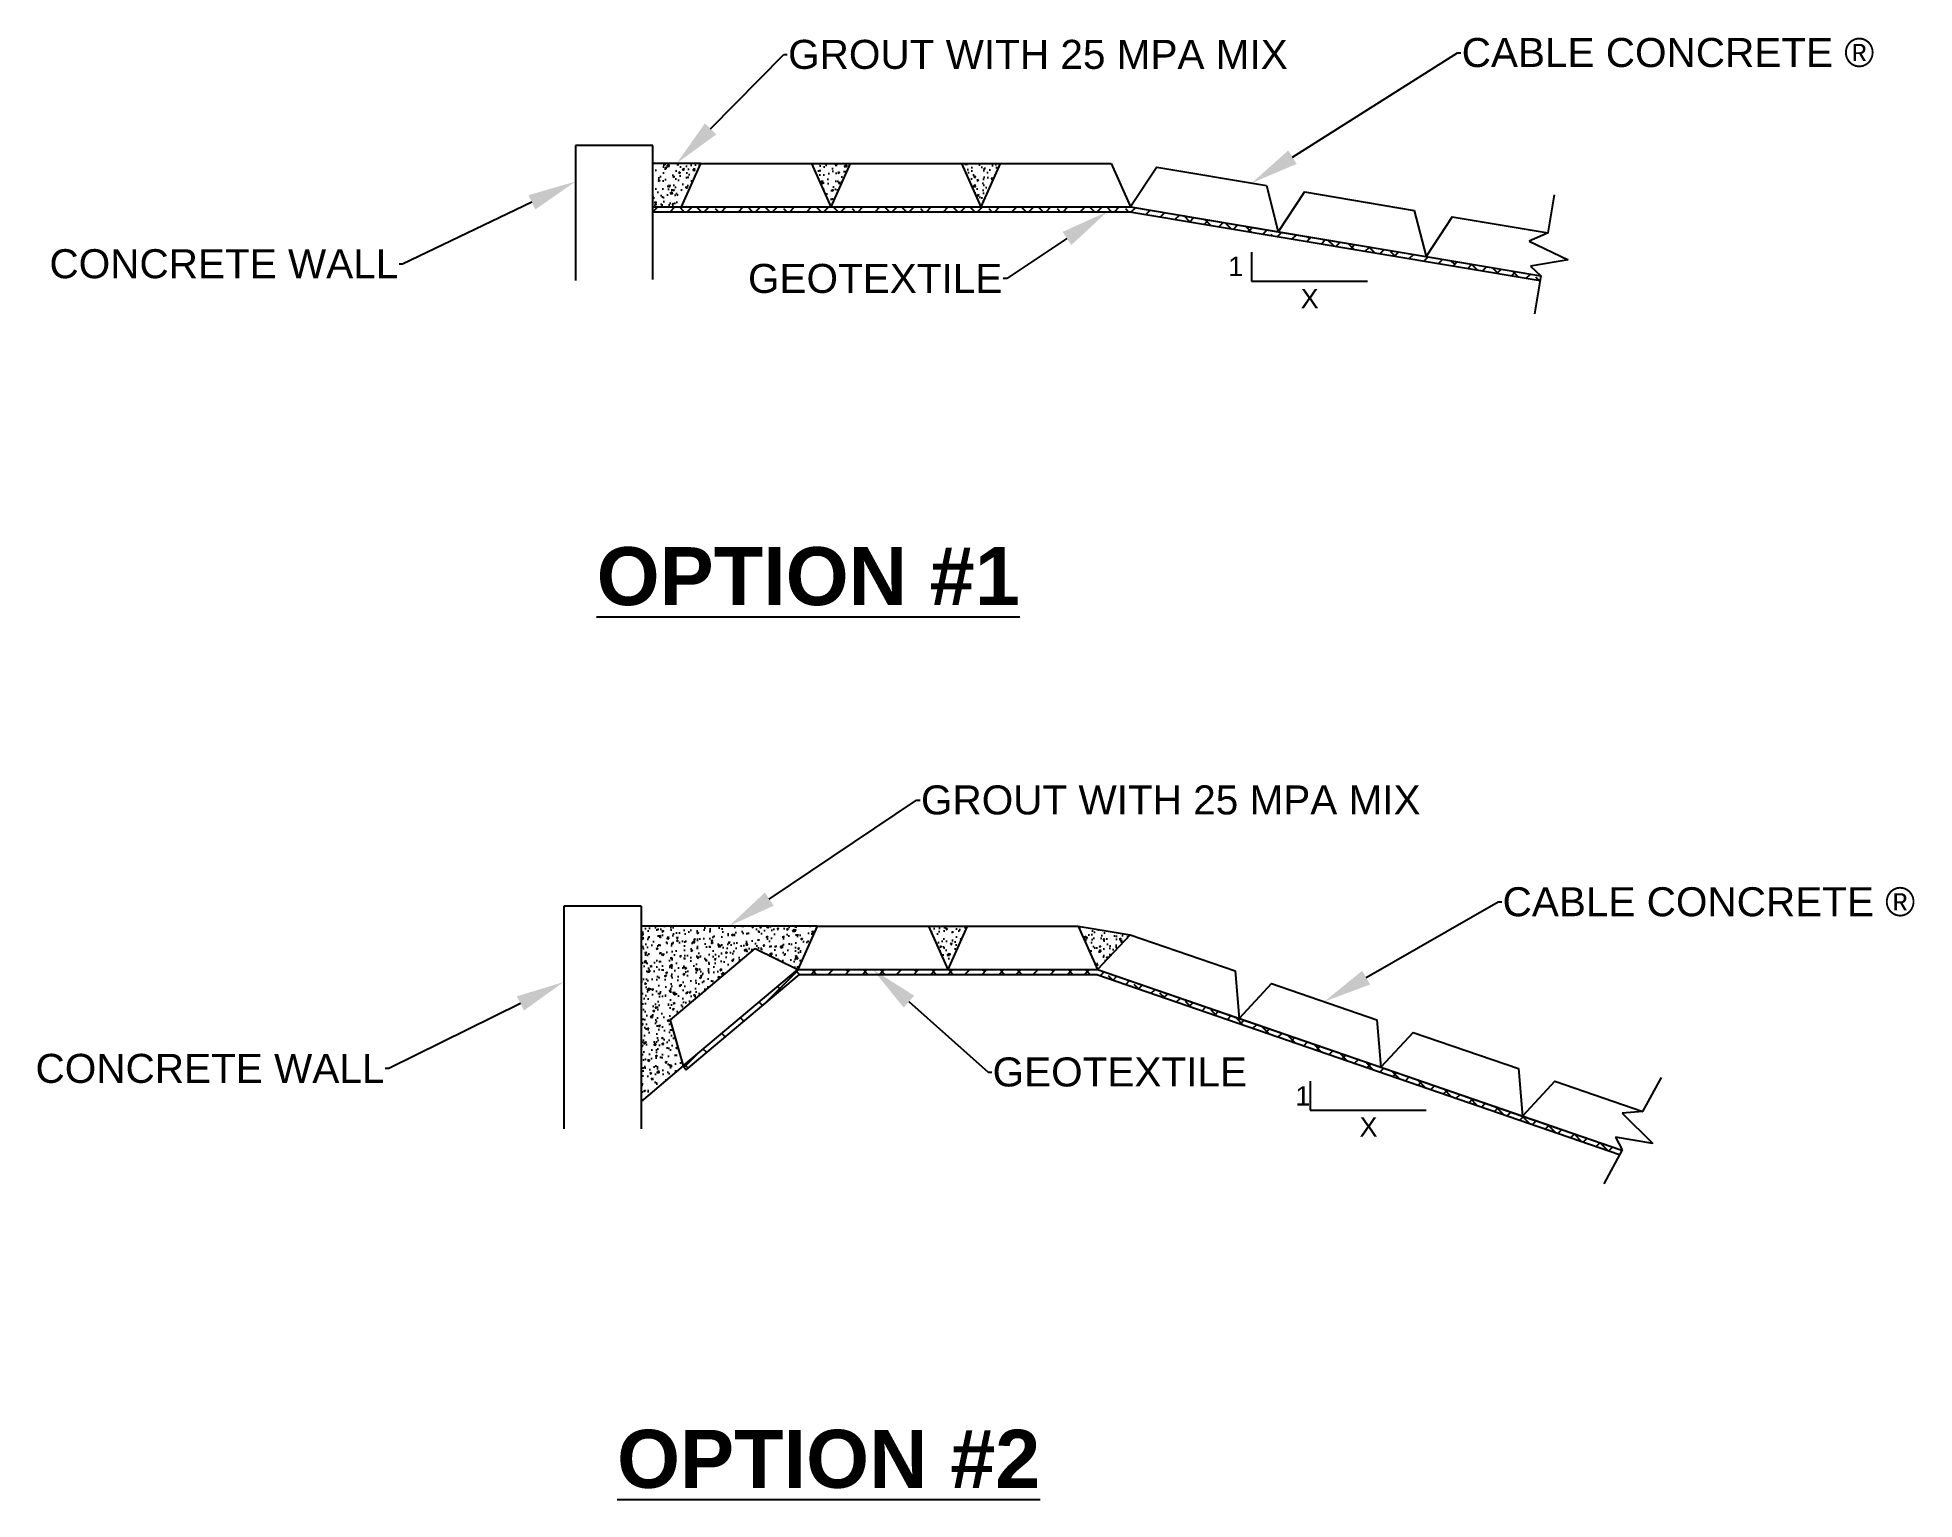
# Model space of a CAD drawing. Header units: inches. Extents: x -59 to 135, y -122 to 30.
import ezdxf
from ezdxf import colors
from ezdxf.entities.mleader import LeaderData, LeaderLine
from ezdxf.math import Vec2, Vec3

# ---------------------------------------------------------------- set-up
doc = ezdxf.new("R2010")
doc.units = ezdxf.units.IN
doc.header["$MEASUREMENT"] = 0
doc.styles.get("Standard").update_dxf_attribs({"font": 'arial.ttf'})
pattern_1 = [(50, (0, -35.1303), (1.79315, -0.15688), [0.1875, -2.0625]), (355, (0, -35.1303), (-0.34688, 1.88048), [0.15, -1.65]), (100.4514, (0.1494, -35.1434), (1.44627, 1.7236), [0.15935, -1.752855]), (46.1842, (0, -34.6303), (2.6681, -0.4138), [0.28125, -3.09375]), (96.6356, (0.2223, -34.6648), (2.336655, 2.4353), [0.23903, -2.62928]), (351.184, (0, -34.6303), (2.33665, 2.4353), [0.225, -2.475]), (21, (0.25, -34.7553), (1.492268, -1.006547), [0.1875, -2.0625]), (326, (0.25, -34.7553), (0.60829, 1.812875), [0.15, -1.65]), (71.4514, (0.3744, -34.8392), (2.100556, 0.80633), [0.15935, -1.752855]), (37.5, (0, -35.13033), (0.0303996, 0.8322346), [0, -1.63, 0, -1.675, 0, -1.65625]), (7.5, (0, -35.1303), (0.657674, 0.986029), [0, -0.955, 0, -1.5925, 0, -0.63125]), (327.5, (-0.5575, -35.13033), (1.334556, -0.056387), [0, -0.625, 0, -1.95, 0, -2.5875]), (317.5, (-0.8075, -35.1303), (1.457965, 0.250262), [0, -0.8125, 0, -1.295, 0, -1.8375])]

msp = doc.modelspace()

# ---------------------------------------------------------------- hatches: boundary and pattern name
h = msp.add_hatch()
h.set_pattern_fill('AR-CONC', color=256, scale=0.25)
h.paths.add_polyline_path([(9.47, 16.64), (4.56, 16.64), (4.56, 12.14), (7.47, 12.14)])
h = msp.add_hatch()
h.set_pattern_fill('AR-CONC', color=256, scale=0.25)
h.paths.add_polyline_path([(24.97, 16.64), (20.97, 16.64), (22.97, 12.14)])
h.paths.add_polyline_path([(40.47, 16.64), (36.47, 16.64), (38.47, 12.14)])
h = msp.add_hatch()
h.set_pattern_fill('ANSI38', color=256, scale=10)
h.paths.add_polyline_path([(96.34, 4.51), (96.42, 5.01), (69.26, 9.57), (53.97, 12.14), (4.56, 12.14), (4.56, 11.64), (53.93, 11.64)])
h = msp.add_hatch()
h.set_pattern_fill('AR-CONC', color=256, scale=0.25)
h.set_pattern_definition(pattern_1)
h.paths.add_polyline_path([(15.13, -64.57), (19.56, -66.73), (21.56, -62.23), (3.33, -62.23), (3.33, -80.37), (7.69, -76.7), (6.33, -71.97)])
h = msp.add_hatch()
h.set_pattern_fill('AR-CONC', color=256, scale=0.25)
h.set_pattern_definition(pattern_1)
h.paths.add_polyline_path([(37.06, -62.23), (33.06, -62.23), (35.06, -66.73)])
h.paths.add_polyline_path([(53.92, -63.13), (48.56, -62.23), (50.56, -66.73)])
h = msp.add_hatch()
h.set_pattern_fill('ANSI38', color=256, scale=10)
h.set_pattern_definition([(45, (0, -35.1303), (-0.883883, 0.883883), []), (135, (0, -35.1303), (-2.65165, 0.883883), [3.125, -1.875])])
h.paths.add_polyline_path([(104.55, -85.87), (104.8, -85.42), (50.56, -66.73), (19.56, -66.73), (7.69, -76.7), (8.01, -77.09), (19.74, -67.23), (50.48, -67.23)])

# ---------------------------------------------------------------- linework, layer by layer
for p, q in [((4.56, 18.48), (-3.44, 18.48)), ((-3.44, 18.48), (-3.44, 4.54)), ((4.56, 4.64), (4.56, 18.48)), ((9.47, 16.64), (4.56, 16.64)), ((9.47, 16.64), (7.47, 12.14)), ((9.47, 16.64), (20.97, 16.64)), ((20.97, 16.64), (22.97, 12.14)), ((20.97, 16.64), (24.97, 16.64)), ((24.97, 16.64), (22.97, 12.14)), ((24.97, 16.64), (36.47, 16.64)), ((36.47, 16.64), (38.47, 12.14)), ((36.47, 16.64), (40.47, 16.64)), ((40.47, 16.64), (38.47, 12.14)), ((40.47, 16.64), (51.97, 16.64)), ((51.97, 16.64), (53.97, 12.14)), ((56.69, 16.24), (53.97, 12.14)), ((56.69, 16.24), (68.03, 14.34)), ((68.03, 14.34), (69.26, 9.57)), ((71.98, 13.68), (69.26, 9.57)), ((71.98, 13.68), (83.32, 11.77)), ((4.56, 12.14), (7.47, 12.14)), ((7.47, 12.14), (22.97, 12.14)), ((7.47, 12.14), (53.97, 12.14)), ((22.97, 12.14), (38.47, 12.14)), ((38.47, 12.14), (53.97, 12.14)), ((53.97, 12.14), (69.26, 9.57)), ((53.97, 12.14), (96.42, 5.01)), ((83.32, 11.77), (84.55, 7)), ((97.17, 9.44), (97.83, 13.39)), ((4.56, 11.64), (53.97, 11.64)), ((53.89, 11.64), (96.34, 4.51)), ((87.26, 11.11), (84.55, 7)), ((87.26, 11.11), (97.17, 9.44)), ((69.26, 9.57), (84.55, 7)), ((97.17, 9.44), (95.21, 8.58)), ((95.21, 8.58), (99.24, 6.65)), ((66.5, 7.47), (66.5, 4.47)), ((84.55, 7), (96.42, 5.01)), ((99.24, 6.65), (95.35, 6.02)), ((95.35, 6.02), (96.42, 5.01)), ((66.5, 4.47), (78.5, 4.47)), ((96.42, 5.01), (95.76, 1.06)), ((3.33, -60.19), (-4.67, -60.19)), ((-4.67, -60.19), (-4.67, -83.19)), ((3.33, -60.19), (3.33, -83.19)), ((21.56, -62.23), (3.33, -62.23)), ((21.56, -62.23), (19.56, -66.73)), ((21.56, -62.23), (33.06, -62.23)), ((33.06, -62.23), (35.06, -66.73)), ((33.06, -62.23), (37.06, -62.23)), ((37.06, -62.23), (35.06, -66.73)), ((37.06, -62.23), (48.56, -62.23)), ((48.56, -62.23), (50.56, -66.73)), ((48.56, -62.23), (53.92, -63.13)), ((53.92, -63.13), (50.56, -66.73)), ((53.92, -63.13), (64.79, -66.88)), ((6.33, -71.97), (15.13, -64.57)), ((15.13, -64.57), (19.56, -66.73)), ((7.69, -76.7), (19.56, -66.73)), ((7.69, -76.7), (19.56, -66.73)), ((8.01, -77.09), (19.74, -67.23)), ((19.56, -66.73), (35.06, -66.73)), ((19.56, -66.73), (50.56, -66.73)), ((19.74, -67.23), (50.48, -67.23)), ((35.06, -66.73), (50.56, -66.73)), ((50.48, -67.23), (104.55, -85.87)), ((50.56, -66.73), (65.21, -71.78)), ((50.56, -66.73), (104.8, -85.42)), ((64.79, -66.88), (65.21, -71.78)), ((68.57, -68.18), (65.21, -71.78)), ((68.57, -68.18), (79.44, -71.93)), ((65.21, -71.78), (79.87, -76.83)), ((6.33, -71.97), (7.69, -76.7)), ((79.44, -71.93), (79.87, -76.83)), ((83.22, -73.23), (79.87, -76.83)), ((83.22, -73.23), (94.1, -76.98)), ((7.69, -76.7), (3.33, -80.37)), ((7.69, -76.7), (8.01, -77.09)), ((79.87, -76.83), (94.52, -81.88)), ((94.1, -76.98), (94.52, -81.88)), ((72.57, -78.28), (72.57, -81.28)), ((97.88, -78.28), (94.52, -81.88)), ((97.88, -78.28), (106.98, -81.42)), ((106.98, -81.42), (108.89, -77.9)), ((72.57, -81.28), (84.57, -81.28)), ((106.98, -81.42), (104.84, -81.6)), ((94.52, -81.88), (104.8, -85.42)), ((104.84, -81.6), (108.02, -84.73)), ((104.83, -85.37), (102.92, -88.88)), ((108.02, -84.73), (104.14, -84.06)), ((104.14, -84.06), (104.83, -85.37))]:
    msp.add_line(p, q)

# ---------------------------------------------------------------- texts
at = {"attachment_point": 1}
for s, width, insert, char_height in [('1', 1.9119, (64.07, 6.99), 2), ('X', 3.0352, (71.57, 3.66), 2), ('{\\fArial|b1|i0|c0|p34;\\LOPTION #1}', 77.8776, (-1.26, -23.05), 6), ('1', 1.9119, (71.02, -78.8), 2), ('X', 3.0352, (77.66, -82), 2), ('{\\fArial|b1|i0|c0|p34;\\LOPTION #2}', 77.8776, (0.85, -114.33), 6)]:
    msp.add_mtext_dynamic_manual_height_columns(s, width=width, gutter_width=1, heights=[0], dxfattribs=dict(at, insert=insert, char_height=char_height))

# ---------------------------------------------------------------- leaders
ml = msp.add_multileader_mtext('Standard')
ml.set_content('GROUT WITH 25 MPA MIX', color=256)
ml.set_leader_properties()
ml.build(insert=Vec2(0, 0))
ml.multileader.update_dxf_attribs({"dogleg_length": 0.36, "arrow_head_size": 5})
ctx = ml.context
ctx.base_point, ctx.char_height, ctx.arrow_head_size, ctx.landing_gap_size, ctx.plane_origin = Vec3(18.46, 27.89), 3, 5, 0.09, Vec3(7.02, 16.64)
notes = []
notes.append((ctx, [(0, (1, 1, 0), (18.1, 27.89), (1, 0), 0.36, [(0, [(7.02, 16.64)], 0, [])])]))
ctx.mtext.insert, ctx.mtext.flow_direction = Vec3(18.55, 29.41), 5
ml = msp.add_multileader_mtext('Standard')
ml.set_content('CABLE CONCRETE ®', color=256)
ml.set_leader_properties()
ml.build(insert=Vec2(0, 0))
ml.multileader.update_dxf_attribs({"dogleg_length": 0.36, "arrow_head_size": 5})
ctx = ml.context
ctx.base_point, ctx.char_height, ctx.arrow_head_size, ctx.landing_gap_size, ctx.plane_origin = Vec3(88.14, 28.08), 3, 5, 0.09, Vec3(66.5, 14.6)
notes.append((ctx, [(0, (1, 1, 0), (87.78, 28.08), (1, 0), 0.36, [(0, [(66.5, 14.6)], 0, [])])]))
ctx.mtext.insert, ctx.mtext.flow_direction = Vec3(88.23, 29.6), 5
ml = msp.add_multileader_mtext('Standard')
ml.set_content('CONCRETE WALL', color=256)
ml.set_leader_properties()
ml.build(insert=Vec2(0, 0))
ml.multileader.update_dxf_attribs({"dogleg_length": 0.36, "arrow_head_size": 5})
ctx = ml.context
ctx.base_point, ctx.char_height, ctx.arrow_head_size, ctx.landing_gap_size, ctx.plane_origin = Vec3(-57.61, 6.23), 3, 5, 0.09, Vec3(-3.44, 14.76)
ctx.text_align_type = 2
notes.append((ctx, [(0, (1, 1, 0), (-21.33, 6.23), (-1, 0), 0.36, [(0, [(-3.44, 14.76)], 0, [])])]))
ctx.mtext.insert, ctx.mtext.alignment, ctx.mtext.flow_direction = Vec3(-21.78, 7.76), 3, 5
ml = msp.add_multileader_mtext('Standard')
ml.set_content('GEOTEXTILE', color=256)
ml.set_leader_properties()
ml.build(insert=Vec2(0, 0))
ml.multileader.update_dxf_attribs({"dogleg_length": 0.36, "arrow_head_size": 5})
ctx = ml.context
ctx.base_point, ctx.char_height, ctx.arrow_head_size, ctx.landing_gap_size, ctx.plane_origin = Vec3(14.76, 4.72), 3, 5, 0.09, Vec3(51.56, 11.64)
ctx.text_align_type = 2
notes.append((ctx, [(0, (1, 1, 0), (41.16, 4.72), (-1, 0), 0.36, [(0, [(51.56, 11.64)], 0, [])])]))
ctx.mtext.insert, ctx.mtext.alignment, ctx.mtext.flow_direction = Vec3(40.71, 6.24), 3, 5
ml = msp.add_multileader_mtext('Standard')
ml.set_content('GROUT WITH 25 MPA MIX', color=256)
ml.set_leader_properties()
ml.build(insert=Vec2(0, 0))
ml.multileader.update_dxf_attribs({"dogleg_length": 0.36, "arrow_head_size": 5})
ctx = ml.context
ctx.base_point, ctx.char_height, ctx.arrow_head_size, ctx.landing_gap_size, ctx.plane_origin = Vec3(32.2, -49.22), 3, 5, 0.09, Vec3(12.45, -62.23)
notes.append((ctx, [(0, (1, 1, 0), (31.84, -49.22), (1, 0), 0.36, [(0, [(12.45, -62.23)], 0, [])])]))
ctx.mtext.insert, ctx.mtext.flow_direction = Vec3(32.29, -47.69), 5
ml = msp.add_multileader_mtext('Standard')
ml.set_content('CABLE CONCRETE ® ', color=256)
ml.set_leader_properties()
ml.build(insert=Vec2(0, 0))
ml.multileader.update_dxf_attribs({"dogleg_length": 0.36, "arrow_head_size": 5})
ctx = ml.context
ctx.base_point, ctx.char_height, ctx.arrow_head_size, ctx.landing_gap_size, ctx.plane_origin = Vec3(92.37, -59.74), 3, 5, 0.09, Vec3(74.01, -70.05)
notes.append((ctx, [(0, (1, 1, 0), (92.01, -59.74), (1, 0), 0.36, [(0, [(74.01, -70.05)], 0, [])])]))
ctx.mtext.insert, ctx.mtext.flow_direction = Vec3(92.46, -58.22), 5
ml = msp.add_multileader_mtext('Standard')
ml.set_content('GEOTEXTILE', color=256)
ml.set_leader_properties()
ml.build(insert=Vec2(0, 0))
ml.multileader.update_dxf_attribs({"dogleg_length": 0.36, "arrow_head_size": 5})
ctx = ml.context
ctx.base_point, ctx.char_height, ctx.arrow_head_size, ctx.landing_gap_size, ctx.plane_origin = Vec3(39.61, -77.34), 3, 5, 0.09, Vec3(27.31, -66.73)
notes.append((ctx, [(0, (1, 1, 0), (39.25, -77.34), (1, 0), 0.36, [(0, [(27.31, -66.73)], 0, [])])]))
ctx.mtext.insert, ctx.mtext.flow_direction = Vec3(39.7, -75.82), 5
ml = msp.add_multileader_mtext('Standard')
ml.set_content('CONCRETE WALL', color=256)
ml.set_leader_properties()
ml.build(insert=Vec2(0, 0))
ml.multileader.update_dxf_attribs({"dogleg_length": 0.36, "arrow_head_size": 5})
ctx = ml.context
ctx.base_point, ctx.char_height, ctx.arrow_head_size, ctx.landing_gap_size, ctx.plane_origin = Vec3(-59.05, -76.98), 3, 5, 0.09, Vec3(-4.67, -68.02)
ctx.text_align_type = 2
notes.append((ctx, [(0, (1, 1, 0), (-22.77, -76.98), (-1, 0), 0.36, [(0, [(-4.67, -68.02)], 0, [])])]))
ctx.mtext.insert, ctx.mtext.alignment, ctx.mtext.flow_direction = Vec3(-23.22, -75.45), 3, 5
for ctx, leaders in notes:
    for number, flags, end, landing, length, lines in leaders:
        leader = LeaderData()
        leader.index, (leader.has_last_leader_line, leader.has_dogleg_vector, leader.attachment_direction) = number, flags
        leader.last_leader_point, leader.dogleg_vector, leader.dogleg_length = Vec3(end), Vec3(landing), length
        for number, points, colour, breaks in lines:
            line = LeaderLine()
            line.index, line.vertices, line.color, line.breaks = number, Vec3.list(points), colors.encode_raw_color(colour), breaks
            leader.lines.append(line)
        ctx.leaders.append(leader)

doc.saveas('drawing.dxf')
